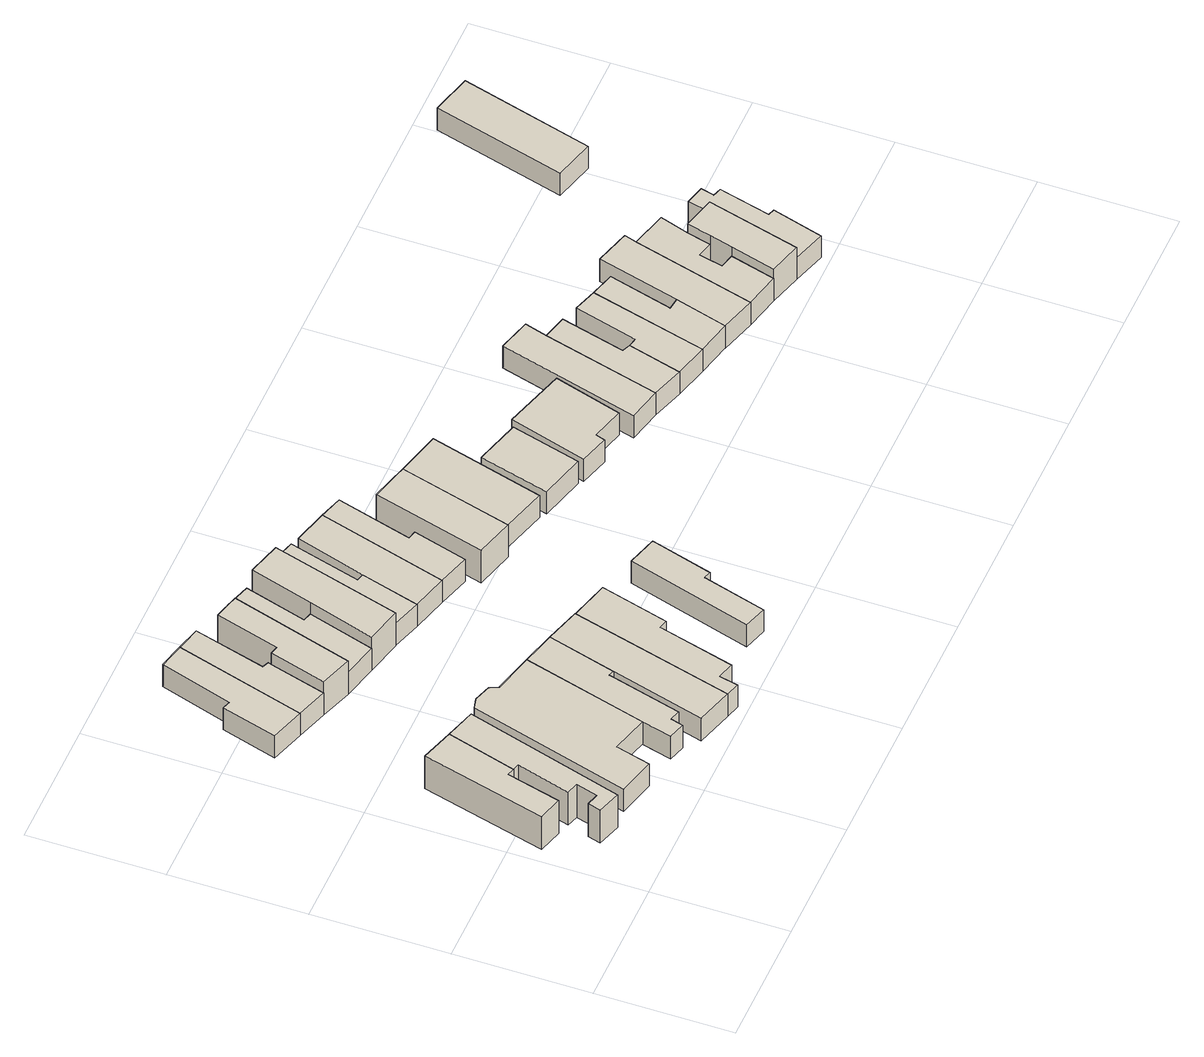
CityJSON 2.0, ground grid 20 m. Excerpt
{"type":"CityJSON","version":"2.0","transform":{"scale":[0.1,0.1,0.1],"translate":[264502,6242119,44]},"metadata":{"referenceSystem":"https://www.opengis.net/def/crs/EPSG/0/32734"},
"CityObjects":{
"building1":{"type":"Building","attributes":{"address":"64 Balfour Street Woodstock Cape Town","building":"house","building:levels":"1","footprint":{"type":"Polygon"},"plus_code":"C6XCX3X8+XVX","ground_height":48.74,"building_height":4.1,"roof_height":52.84},"geometry":[{"type":"Solid","lod":"1","boundaries":[[[[0,1,2,3]],[[1,4,5,2]],[[4,6,7,5]],[[6,8,9,7]],[[8,10,11,9]],[[10,0,3,11]],[[3,2,5,7,9,11]],[[10,8,6,4,1,0]]]]}]},
"building2":{"type":"Building","attributes":{"address":"66 Palmerston Road Woodstock Cape Town","building":"house","building:levels":"1","footprint":{"type":"Polygon"},"plus_code":"C6XGXRXV+XCX","ground_height":48.74,"building_height":4.1,"roof_height":52.84},"geometry":[{"type":"Solid","lod":"1","boundaries":[[[[10,8,9,11]],[[8,12,13,9]],[[12,14,15,13]],[[14,16,17,15]],[[16,18,19,17]],[[18,20,21,19]],[[20,22,23,21]],[[22,24,25,23]],[[24,26,27,25]],[[26,10,11,27]],[[11,9,13,15,17,19,21,23,25,27]],[[26,24,22,20,18,16,14,12,8,10]]]]}]},
"building3":{"type":"Building","attributes":{"address":"68 Balfour Street Cape Town","building":"house","building:levels":"1","footprint":{"type":"Polygon"},"plus_code":"C7X2X7XM+X3W","ground_height":48.74,"building_height":4.1,"roof_height":52.84},"geometry":[{"type":"Solid","lod":"1","boundaries":[[[[28,29,30,31]],[[29,32,33,30]],[[32,34,35,33]],[[34,36,37,35]],[[36,38,39,37]],[[38,40,41,39]],[[40,42,43,41]],[[42,44,45,43]],[[44,28,31,45]],[[31,30,33,35,37,39,41,43,45]],[[44,42,40,38,36,34,32,29,28]]]]}]},
"building4":{"type":"Building","attributes":{"address":"47 Balfour Street Woodstock 7925 Cape Town","building":"house","building:levels":"1","footprint":{"type":"Polygon"},"plus_code":"C6XPXCX8+XCR","ground_height":44.58,"building_height":4.1,"roof_height":48.68},"geometry":[{"type":"Solid","lod":"1","boundaries":[[[[46,47,48,49]],[[47,50,51,48]],[[50,52,53,51]],[[52,54,55,53]],[[54,56,57,55]],[[56,46,49,57]],[[49,48,51,53,55,57]],[[56,54,52,50,47,46]]]]}]},
"building5":{"type":"Building","attributes":{"address":"70 Balfour Street Woodstock Cape Town","building":"house","building:levels":"1","footprint":{"type":"Polygon"},"plus_code":"C7X8XHXJ+X9X","ground_height":48.74,"building_height":4.1,"roof_height":52.84},"geometry":[{"type":"Solid","lod":"1","boundaries":[[[[58,59,45,31]],[[59,60,61,45]],[[60,62,63,61]],[[62,64,65,63]],[[64,66,67,65]],[[66,68,69,67]],[[68,70,71,69]],[[70,72,73,71]],[[72,58,31,73]],[[31,45,61,63,65,67,69,71,73]],[[72,70,68,66,64,62,60,59,58]]]]}]},
"building6":{"type":"Building","attributes":{"address":"49 Balfour Street Woodstock 7925 Cape Town","building":"house","building:levels":"1","footprint":{"type":"Polygon"},"plus_code":"C6XWX2X7+XJW","ground_height":44.58,"building_height":4.1,"roof_height":48.68},"geometry":[{"type":"Solid","lod":"1","boundaries":[[[[47,74,75,48]],[[74,76,77,75]],[[76,78,79,77]],[[78,80,81,79]],[[80,82,83,81]],[[82,50,51,83]],[[50,47,48,51]],[[48,75,77,79,81,83,51]],[[50,82,80,78,76,74,47]]]]}]},
"building7":{"type":"Building","attributes":{"address":"72 Balfour Street Woodstock Cape Town","building":"house","building:levels":"1","footprint":{"type":"Polygon"},"plus_code":"C7XHXJX2+XRV","ground_height":48.74,"building_height":4.1,"roof_height":52.84},"geometry":[{"type":"Solid","lod":"1","boundaries":[[[[72,70,71,73]],[[70,84,85,71]],[[84,86,87,88,85]],[[86,89,90,91,88,87]],[[89,72,73,91,90]],[[73,71,85,88,91]],[[89,86,84,70,72]]]]}]},
"building8":{"type":"Building","attributes":{"address":"51 Balfour Street Woodstock 7925 Cape Town","building":"house","building:levels":"1","footprint":{"type":"Polygon"},"plus_code":"C7X2XMXF+X5W","ground_height":46.67,"building_height":4.1,"roof_height":50.77},"geometry":[{"type":"Solid","lod":"1","boundaries":[[[[74,92,93,94,95,75]],[[92,96,97,98,94,93]],[[96,99,100,101,98,97]],[[99,102,103,101,100]],[[102,76,104,103]],[[76,74,75,95,104]],[[95,94,98,101,103,104]],[[76,102,99,96,92,74]]]]}]},
"building9":{"type":"Building","attributes":{"address":"74 Balfour Street Woodstock Cape Town","building":"house","building:levels":"1","footprint":{"type":"Polygon"},"plus_code":"C7XRXHXC+X9R","ground_height":48.61,"building_height":4.1,"roof_height":52.71},"geometry":[{"type":"Solid","lod":"1","boundaries":[[[[89,86,87,90]],[[86,105,106,87]],[[105,107,108,106]],[[107,109,110,108]],[[109,111,112,110]],[[111,113,114,112]],[[113,115,116,114]],[[115,89,90,116]],[[90,87,106,108,110,112,114,116]],[[115,113,111,109,107,105,86,89]]]]}]},
"building10":{"type":"Building","attributes":{"address":"53 Balfour Street Woodstock 7925 Cape Town","building":"house","building:levels":"1","footprint":{"type":"Polygon"},"plus_code":"C7X9XPX9+X6W","ground_height":44.58,"building_height":4.1,"roof_height":48.68},"geometry":[{"type":"Solid","lod":"1","boundaries":[[[[92,117,118,93]],[[117,119,120,118]],[[119,121,122,120]],[[121,123,124,122]],[[123,125,126,124]],[[125,96,97,126]],[[96,92,93,97]],[[93,118,120,122,124,126,97]],[[96,125,123,121,119,117,92]]]]}]},
"building11":{"type":"Building","attributes":{"address":"55 Balfour Street Woodstock 7925 Cape Town","building":"house","building:levels":"1","footprint":{"type":"Polygon"},"plus_code":"C7XHX3XQ+XFW","ground_height":46.67,"building_height":4.1,"roof_height":50.77},"geometry":[{"type":"Solid","lod":"1","boundaries":[[[[117,127,128,129,130,118]],[[127,131,132,133,129,128]],[[131,134,135,136,133,132]],[[134,119,137,136,135]],[[119,117,118,130,137]],[[130,129,133,136,137]],[[119,134,131,127,117]]]]}]},
"building12":{"type":"Building","attributes":{"address":"57 Balfour Street Woodstock 7925 Cape Town","building":"house","building:levels":"1","footprint":{"type":"Polygon"},"plus_code":"C7XVXGXQ+XCW","ground_height":44.68,"building_height":4.1,"roof_height":48.78},"geometry":[{"type":"Solid","lod":"1","boundaries":[[[[138,139,140,132]],[[139,141,142,140]],[[141,143,144,142]],[[143,145,146,144]],[[145,147,148,146]],[[147,138,132,148]],[[132,140,142,144,146,148]],[[147,145,143,141,139,138]]]]}]},
"building13":{"type":"Building","attributes":{"address":"78 Balfour Street Woodstock Cape Town","building":"house","building:levels":"1","footprint":{"type":"Polygon"},"plus_code":"C8XHX5X3+XRX","ground_height":48.61,"building_height":4.1,"roof_height":52.71},"geometry":[{"type":"Solid","lod":"1","boundaries":[[[[149,150,151,152]],[[150,153,154,151]],[[153,155,156,154]],[[155,157,158,156]],[[157,159,160,158]],[[159,149,152,160]],[[152,151,154,156,158,160]],[[159,157,155,153,150,149]]]]}]},
"building14":{"type":"Building","attributes":{"address":"59 Balfour Street Woodstock 7925 Cape Town","building":"house","building:levels":"1","footprint":{"type":"Polygon"},"plus_code":"C8X5X3X2+X4X","ground_height":44.68,"building_height":4.1,"roof_height":48.78},"geometry":[{"type":"Solid","lod":"1","boundaries":[[[[141,161,162,142]],[[161,163,164,162]],[[163,165,166,164]],[[165,143,144,166]],[[143,141,142,144]],[[142,162,164,166,144]],[[143,165,163,161,141]]]]}]},
"building15":{"type":"Building","attributes":{"address":"61 Balfour Street Woodstock 7925 Cape Town","building":"house","building:levels":"1","footprint":{"type":"Polygon"},"plus_code":"C8X9X4XQ+XQX","ground_height":44.68,"building_height":4.1,"roof_height":48.78},"geometry":[{"type":"Solid","lod":"1","boundaries":[[[[161,167,168,162]],[[167,169,170,168]],[[169,171,172,170]],[[171,173,174,172]],[[173,163,164,174]],[[163,161,162,164]],[[162,168,170,172,174,164]],[[163,173,171,169,167,161]]]]}]},
"building16":{"type":"Building","attributes":{"address":"63 Balfour Street Woodstock 7925 Cape Town","building":"semidetached_house","building:levels":"1","footprint":{"type":"Polygon"},"plus_code":"C8XJX2XJ+XXV","ground_height":46.59,"building_height":4.1,"roof_height":50.69},"geometry":[{"type":"Solid","lod":"1","boundaries":[[[[175,176,177,178]],[[176,179,180,177]],[[179,181,182,180]],[[181,175,178,182]],[[178,177,180,182]],[[181,179,176,175]]]]}]},
"building17":{"type":"Building","attributes":{"address":"65 Balfour Street Woodstock 7925 Cape Town","building":"semidetached_house","building:levels":"1","footprint":{"type":"Polygon"},"plus_code":"C8XWX5XH+XJX","ground_height":46.61,"building_height":4.1,"roof_height":50.71},"geometry":[{"type":"Solid","lod":"1","boundaries":[[[[183,184,178,177]],[[184,185,186,178]],[[185,187,188,186]],[[187,183,177,188]],[[177,178,186,188]],[[187,185,184,183]]]]}]},
"building18":{"type":"Building","attributes":{"address":"67 Balfour Street Woodstock 7925 Cape Town","building":"house","building:levels":"1","footprint":{"type":"Polygon"},"plus_code":"C9X6XRX4+XVX","ground_height":46.61,"building_height":4.1,"roof_height":50.71},"geometry":[{"type":"Solid","lod":"1","boundaries":[[[[189,190,191,192]],[[190,193,194,191]],[[193,195,196,194]],[[195,189,192,196]],[[192,191,194,196]],[[195,193,190,189]]]]}]},
"building19":{"type":"Building","attributes":{"address":"69 Balfour Street Woodstock 7925 Cape Town","building":"house","building:levels":"1","footprint":{"type":"Polygon"},"plus_code":"C9XMXPX2+X9V","ground_height":46.61,"building_height":4.1,"roof_height":50.71},"geometry":[{"type":"Solid","lod":"1","boundaries":[[[[197,198,199,200]],[[198,201,202,199]],[[201,203,204,202]],[[203,205,206,204]],[[205,207,208,206]],[[207,197,200,208]],[[200,199,202,204,206,208]],[[207,205,203,201,198,197]]]]}]},
"building20":{"type":"Building","attributes":{"address":"71 Balfour Street Woodstock 7925 Cape Town","building":"house","building:levels":"1","footprint":{"type":"Polygon"},"plus_code":"CCX4X3X3+XCX","ground_height":46.61,"building_height":4.1,"roof_height":50.71},"geometry":[{"type":"Solid","lod":"1","boundaries":[[[[209,210,211,212]],[[210,213,214,211]],[[213,215,216,214]],[[215,217,218,216]],[[217,209,212,218]],[[212,211,214,216,218]],[[217,215,213,210,209]]]]}]},
"building21":{"type":"Building","attributes":{"address":"73 Balfour Street Woodstock 7925 Cape Town","building":"house","building:levels":"1","footprint":{"type":"Polygon"},"plus_code":"CCX9X6XJ+XWX","ground_height":46.59,"building_height":4.1,"roof_height":50.69},"geometry":[{"type":"Solid","lod":"1","boundaries":[[[[209,219,220,212]],[[219,221,222,220]],[[221,223,224,222]],[[223,225,226,224]],[[225,210,211,226]],[[210,209,212,211]],[[212,220,222,224,226,211]],[[210,225,223,221,219,209]]]]}]},
"building22":{"type":"Building","attributes":{"address":"75 Balfour Street Woodstock 7925 Cape Town","building":"house","building:levels":"1","footprint":{"type":"Polygon"},"plus_code":"CCXJXCX3+X5V","ground_height":46.59,"building_height":4.1,"roof_height":50.69},"geometry":[{"type":"Solid","lod":"1","boundaries":[[[[219,227,228,220]],[[227,229,230,228]],[[229,231,232,230]],[[231,233,234,232]],[[233,221,222,234]],[[221,219,220,222]],[[220,228,230,232,234,222]],[[221,233,231,229,227,219]]]]}]},
"building23":{"type":"Building","attributes":{"address":"77 Balfour Street Woodstock 7925 Cape Town","building":"house","building:levels":"1","footprint":{"type":"Polygon"},"plus_code":"CCXRXRX3+XCX","ground_height":46.59,"building_height":4.1,"roof_height":50.69},"geometry":[{"type":"Solid","lod":"1","boundaries":[[[[227,235,236,228]],[[235,237,238,236]],[[237,239,240,238]],[[239,241,242,240]],[[241,229,230,242]],[[229,227,228,230]],[[228,236,238,240,242,230]],[[229,241,239,237,235,227]]]]}]},
"building24":{"type":"Building","attributes":{"address":"79 Balfour Street Woodstock 7925 Cape Town","building":"house","building:levels":"1","footprint":{"type":"Polygon"},"plus_code":"CFX5X4XM+XFX","ground_height":46.59,"building_height":4.1,"roof_height":50.69},"geometry":[{"type":"Solid","lod":"1","boundaries":[[[[243,244,245,236]],[[244,246,247,245]],[[246,248,249,247]],[[248,250,251,249]],[[250,252,238,251]],[[252,243,236,238]],[[236,245,247,249,251,238]],[[252,250,248,246,244,243]]]]}]},
"building25":{"type":"Building","attributes":{"address":"81 Balfour Street Woodstock 7925 Cape Town","building":"house","building:levels":"1","footprint":{"type":"Polygon"},"plus_code":"CFX7XRXG+XCR","ground_height":46.59,"building_height":4.1,"roof_height":50.69},"geometry":[{"type":"Solid","lod":"1","boundaries":[[[[244,253,254,245]],[[253,255,256,254]],[[255,257,258,256]],[[257,259,260,258]],[[259,261,262,260]],[[261,263,264,262]],[[263,265,266,264]],[[265,246,247,266]],[[246,244,245,247]],[[245,254,256,258,260,262,264,266,247]],[[246,265,263,261,259,257,255,253,244]]]]}]},
"building26":{"type":"Building","attributes":{"address":"83 Balfour Street Woodstock 7925 Cape Town","building":"house","building:levels":"1","footprint":{"type":"Polygon"},"plus_code":"CFXGXVXG+XJW","ground_height":48.32,"building_height":4.1,"roof_height":52.42},"geometry":[{"type":"Solid","lod":"1","boundaries":[[[[253,267,268,269,270,254]],[[267,271,272,273,269,268]],[[271,263,264,274,273,272]],[[263,261,275,276,274,264]],[[261,255,277,278,276,275]],[[255,253,254,270,278,277]],[[270,269,273,274,276,278]],[[255,261,263,271,267,253]]]]}]},
"building27":{"type":"Building","attributes":{"address":"85 Balfour Street Woodstock 7925 Cape Town","building":"house","building:levels":"1","footprint":{"type":"Polygon"},"plus_code":"CFXVX3X8+XVW","ground_height":46.45,"building_height":4.1,"roof_height":50.55},"geometry":[{"type":"Solid","lod":"1","boundaries":[[[[267,279,280,281]],[[279,282,283,280]],[[282,284,285,283]],[[284,286,287,285]],[[286,288,289,287]],[[288,290,291,289]],[[290,292,293,291]],[[292,271,294,293]],[[271,267,281,294]],[[281,280,283,285,287,289,291,293,294]],[[271,292,290,288,286,284,282,279,267]]]]}]},
"building28":{"type":"Building","attributes":{"address":"13 Chamberlain Street Woodstock 7925 Cape Town","building":"semidetached_house","building:levels":"1","footprint":{"type":"Polygon"},"plus_code":"CGX4XMXC+X5R","ground_height":44.62,"building_height":4.1,"roof_height":48.72},"geometry":[{"type":"Solid","lod":"1","boundaries":[[[[295,296,297,298]],[[296,299,300,297]],[[299,301,302,300]],[[301,295,298,302]],[[298,297,300,302]],[[301,299,296,295]]]]}]}
},
"vertices":[
[52,335,27],[3,152,27],[3,152,88],[52,335,88],[39,142,27],[39,142,88],[60,221,27],[60,221,88],[71,218,27],[71,218,88],[101,320,27],[101,320,88],
[81,215,27],[81,215,88],[58,136,27],[58,136,88],[75,131,27],[75,131,88],[66,99,27],[66,99,88],[48,104,27],[48,104,88],[42,85,27],[42,85,88],[77,74,27],[77,74,88],[146,307,27],[146,307,88],
[265,275,47],[205,290,47],[205,290,88],[265,275,88],[199,303,47],[199,303,88],[174,311,47],[174,311,88],[157,307,47],[157,307,88],[89,70,47],[89,70,88],[145,56,47],[145,56,88],[159,107,47],[159,107,88],[214,92,47],[214,92,88],
[52,546,6],[103,530,6],[103,530,47],[52,546,47],[159,721,6],[159,721,47],[121,730,6],[121,730,47],[88,624,6],[88,624,47],[76,628,6],[76,628,47],
[265,275,46],[214,92,46],[202,48,46],[202,48,88],[227,41,46],[227,41,88],[232,59,46],[232,59,88],[248,55,46],[248,55,88],[278,164,46],[278,164,88],[286,161,46],[286,161,88],[315,262,46],[315,262,88],
[149,515,6],[149,515,47],[173,598,6],[173,598,47],[175,603,6],[175,603,47],[165,607,6],[165,607,47],[195,712,6],[195,712,47],
[247,23,46],[247,23,88],[302,7,46],[302,7,87],[302,7,88],[367,247,46],[367,247,87],[367,247,88],
[196,499,6],[196,499,47],[196,499,68],[149,515,68],[250,679,6],[250,679,47],[250,679,68],[213,689,6],[213,689,47],[213,689,68],[185,595,6],[185,595,68],[173,598,68],
[323,1,46],[323,1,87],[329,29,46],[329,29,87],[354,22,46],[354,22,87],[385,134,46],[385,134,87],[398,131,46],[398,131,87],[426,231,46],[426,231,87],
[248,486,6],[248,486,47],[278,584,6],[278,584,47],[265,588,6],[265,588,47],[292,679,6],[292,679,47],[253,691,6],[253,691,47],
[301,473,6],[301,473,47],[301,473,68],[248,486,68],[356,663,6],[356,663,48],[356,663,68],[306,677,6],[306,677,48],[306,677,68],[278,584,68],
[356,663,7],[301,473,7],[301,473,48],[344,460,7],[344,460,48],[369,546,7],[369,546,48],[358,549,7],[358,549,48],[388,654,7],[388,654,48],
[529,201,46],[484,214,46],[484,214,87],[529,201,87],[430,30,46],[430,30,87],[464,20,46],[464,20,87],[491,113,46],[491,113,87],[502,110,46],[502,110,87],
[397,445,7],[397,445,48],[452,635,7],[452,635,48],[400,649,7],[400,649,48],
[444,431,7],[444,431,48],[467,511,7],[467,511,48],[454,514,7],[454,514,48],[486,625,7],[486,625,48],
[506,395,7],[552,561,7],[552,561,67],[506,395,67],[495,576,7],[495,576,67],[449,411,7],[449,411,67],
[552,561,26],[506,395,26],[571,376,26],[571,376,67],[618,544,26],[618,544,67],
[609,473,26],[581,370,26],[581,370,67],[609,473,67],[648,352,26],[648,352,67],[676,454,26],[676,454,67],
[654,347,26],[697,334,26],[697,334,67],[654,347,67],[702,348,26],[702,348,67],[750,334,26],[750,334,67],[780,434,26],[780,434,67],[688,461,26],[688,461,67],
[802,303,26],[848,475,26],[848,475,67],[802,303,67],[858,508,26],[858,508,67],[810,521,26],[810,521,67],[752,315,26],[752,315,67],
[849,288,26],[849,288,67],[871,367,26],[871,367,67],[859,372,26],[859,372,67],[884,466,26],[884,466,67],
[899,275,26],[899,275,67],[944,446,26],[944,446,67],[909,457,26],[909,457,67],[884,364,26],[884,364,67],
[950,263,26],[950,263,67],[972,340,26],[972,340,67],[954,342,26],[954,342,67],[980,436,26],[980,436,67],
[950,263,25],[1002,248,25],[1002,248,67],[1051,428,25],[1051,428,67],[1057,446,25],[1057,446,67],[1004,461,25],[1004,461,67],[972,340,25],
[1054,236,25],[1054,236,67],[1072,302,25],[1072,302,67],[1051,307,25],[1051,307,67],[1059,342,25],[1059,342,67],[1082,336,25],[1082,336,67],[1091,371,25],[1091,371,67],[1105,414,25],[1105,414,67],
[1102,222,25],[1102,222,67],[1102,222,84],[1054,236,84],[1139,359,25],[1139,359,67],[1139,359,84],[1091,371,84],[1082,336,65],[1082,336,84],[1072,302,65],[1072,302,84],
[1151,207,25],[1151,207,65],[1102,222,65],[1173,282,25],[1173,282,65],[1163,285,25],[1163,285,65],[1183,361,25],[1183,361,65],[1170,365,25],[1170,365,65],[1175,385,25],[1175,385,65],[1147,392,25],[1147,392,65],[1139,359,65],
[1204,767,6],[1150,573,6],[1150,573,47],[1204,767,47],[1210,557,6],[1210,557,47],[1264,751,6],[1264,751,47]
]}
